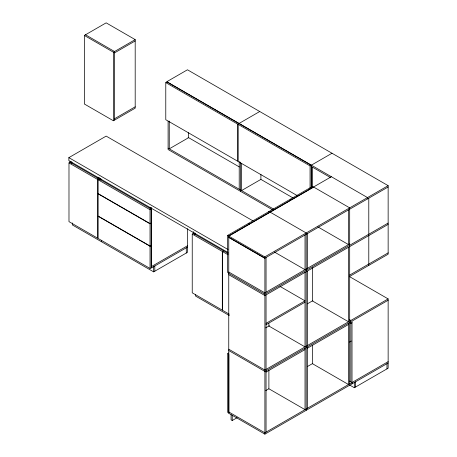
<?xml version="1.0" encoding="UTF-8"?>
<svg xmlns="http://www.w3.org/2000/svg" width="457" height="457" viewBox="0 0 457 457"><rect width="100%" height="100%" fill="white"/><g stroke="black" fill="none" stroke-linecap="round" stroke-linejoin="round"><path stroke-width="0.69" d="M84.345 35.44L106.155 22.85L135.192 39.616L135.192 108.166L113.382 120.757L84.345 103.99L84.345 35.44L113.382 52.207L135.192 39.616M114.541 52.875L135.192 40.959M165.777 82.608L166.942 81.934L238.954 123.516L237.794 124.184L165.777 82.608L165.777 119.717L237.794 161.292L237.794 124.184M114.541 118.746L135.192 106.824M228.054 252.532L68.858 160.624L68.858 157.642L106.155 136.106L253.012 220.897M68.984 162.932L70.15 162.258L98.929 178.876L97.764 179.55L68.984 162.932L68.984 221.645L97.764 238.263L97.764 179.55M98.021 179.698L99.186 179.024L151.193 209.055L151.193 222.913L150.033 223.582L98.021 193.557L98.021 179.698L150.033 209.723L151.193 209.055M239.085 123.441L259.73 111.519M297.136 195.556L238.051 161.441L238.051 124.333L239.211 123.664L311.228 165.24L311.228 187.359M150.033 223.804L151.193 223.136L151.193 245.34L150.033 246.009L98.021 215.984L98.021 193.779L150.033 223.804L150.033 246.009M150.033 246.232L151.193 245.563L151.193 267.768L150.033 268.436L98.021 238.411L98.021 216.207L150.033 246.232L150.033 268.436M238.051 124.333L310.063 165.908L311.228 165.24M332.005 153.244L311.354 165.166L311.354 187.764M192.237 234.087L193.397 233.418L223.467 250.779L222.308 251.447L192.237 234.087L192.237 292.806L222.308 310.166L222.308 251.447M151.324 266.648L187.461 245.786M187.461 247.128L151.324 267.991L151.324 207.392M72.343 222.97L72.343 224.924L153.649 271.864L187.461 252.344L187.461 228.654M227.66 235.389L248.054 223.616L249.214 224.29L228.82 236.063L227.66 235.389L227.66 272.498L228.82 273.166M388.142 186.999L264.763 258.228L228.631 237.366L228.631 236.023L331.359 176.716M270.184 212.179L291.058 200.132M229.311 314.21L222.565 310.314L222.565 251.601L223.724 250.927L228.02 253.407M228.631 236.023L264.763 256.885L388.142 185.656L388.142 254.206L349.685 276.411M349.685 243.924L264.894 292.874L228.757 272.012M388.142 223.062L264.894 294.217L228.757 273.355M388.142 224.398L264.894 295.559L228.757 274.697M266.054 323.35L305.03 300.849L279.918 286.35M349.685 275.068L388.142 252.864M266.054 324.693L305.03 302.191M265.74 327.858L269.441 325.721M307.372 303.819L312.874 300.643M227.723 353.678L228.888 354.346L228.888 413.065L227.723 412.391L227.723 353.678L228.963 352.964M349.422 384.897L354.329 387.73L388.142 368.211L388.142 298.912L264.894 370.073L228.757 349.205M350.845 321.785L264.894 371.41L228.757 350.548M388.142 300.255L352.01 321.117L352.01 383.857M266.054 372.084L305.03 349.582M307.355 348.24L348.525 324.47M352.01 322.756L350.845 323.425L349.611 322.716M349.531 342.07L351.29 341.053M265.74 390.592L268.825 388.816M307.321 366.588L312.817 363.412M231.082 414.63L231.082 419.846L232.242 420.514L237.172 417.669M388.142 361.653L264.894 432.808L228.757 411.946M264.894 434.15L264.894 258.154L228.757 237.292L228.757 413.288L264.894 434.15L388.142 362.995M388.142 185.656L187.461 69.79L166.811 81.712L367.497 197.578L367.497 198.921M85.505 34.772L114.541 51.538L114.541 120.088M311.354 166.508L330.48 177.55M313.548 186.999L349.685 207.861L349.685 321.117M188.078 137.357L239.348 166.959M260.97 179.441L293.086 197.984M291.675 199.778L290.509 199.103L269.024 211.511L306.19 232.967L306.19 410.306M317.901 226.912L348.525 244.592L348.525 209.872M168.102 148.177L273.732 209.163M272.492 209.792L168.102 149.519L168.102 121.139M349.268 276.468L388.142 298.912M274.406 252.024L305.03 269.704L305.03 234.984M68.858 157.642L228.054 249.551M349.611 319.734L350.845 320.448L350.845 381.846M222.565 251.601L228.089 254.789M349.554 381.098L352.01 382.515M229.288 315.536L195.59 296.085L195.59 294.776M386.982 363.663L386.982 368.879M368.788 198.172L368.788 265.38M355.495 381.846L355.495 387.062M354.329 382.515L354.329 387.73M349.685 322.459L349.685 383.857M348.525 247.277L348.525 321.785L312.388 300.923L312.388 267.574M348.525 323.128L348.525 384.526L312.388 363.663L312.388 345.104M312.514 167.176L312.514 186.976M310.063 165.908L310.063 188.747M307.355 233.641L307.355 268.362M307.355 271.047L307.355 345.555M307.355 346.897L307.355 408.295M305.03 272.383L305.03 346.897L268.893 326.035L268.893 323.196M305.03 348.24L305.03 409.638L268.893 388.776L268.893 370.21M266.054 257.485L266.054 292.206M266.054 294.891L266.054 369.399M266.054 370.741L266.054 432.139M264.763 256.885L264.763 258.228M260.896 174.414L260.896 179.395L241.536 190.575L241.536 163.532M240.371 162.149L240.371 191.243M239.211 161.481L239.211 189.232M232.242 415.299L232.242 420.514M195.076 233.076L195.076 234.395M194.431 232.996L194.431 234.424M193.265 231.613L193.265 233.75M188.621 132.69L188.621 137.671L169.261 148.851L169.261 121.094M186.296 247.797L186.296 253.018M154.809 265.98L154.809 271.195M153.649 266.648L153.649 271.864M150.164 207.438L150.164 208.866M150.033 209.723L150.033 223.582M113.382 52.207L113.382 120.757M101.38 240.388L101.38 241.69M100.86 178.681L100.86 180.001M100.22 178.601L100.22 180.029M99.055 177.219L99.055 179.361M97.895 177.259L97.895 178.687M71.823 161.915L71.823 163.24M71.178 161.835L71.178 163.263M70.018 161.167L70.018 162.595M268.767 211.66L248.374 223.433L249.539 224.101L269.927 212.328L268.767 211.66M312.257 186.547L290.772 198.955L291.932 199.623L313.422 187.221L312.257 186.547"/></g></svg>
